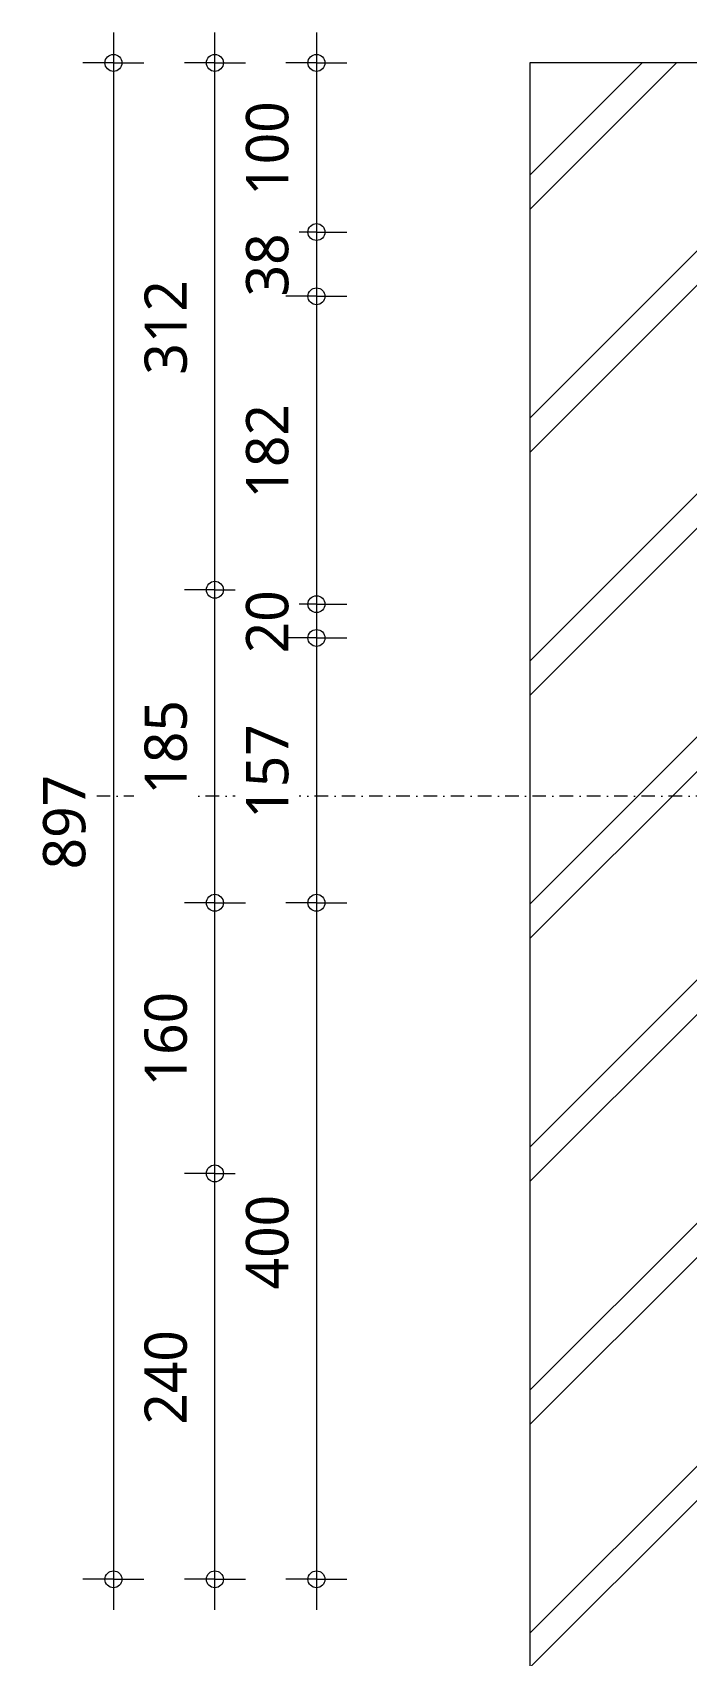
# Model space of a CAD drawing. Header units: millimetres. Extents: x 1789 to 13769, y 2055 to 27197.
# Drawn here: x 2096 to 2482, y 18900 to 19860 of the extents above; entities that cross this region are included whole.
import ezdxf

# ---------------------------------------------------------------- set-up
doc = ezdxf.new("R2010")
doc.units = ezdxf.units.MM
doc.linetypes.add('MV_stramien', pattern=[16, 8, -4, 0, -4])
for name, color, linetype, lineweight in [('A-ANNO-DIMS', 211, 'Continuous', 13), ('A-ANNO-DIMS-10', 211, 'Continuous', 13), ('A-DETL', 90, 'Continuous', 13), ('A-DETL-GENF', 92, 'Continuous', 18)]:
    doc.layers.add(name, color=color, linetype=linetype, lineweight=lineweight)
doc.styles.add('Segoe UI_2', font='segoeui.ttf', dxfattribs={"height": 25})
doc.dimstyles.new('2_5_mm_1', dxfattribs={"dimscale": 304.8, "dimtxt": 26.184099, "dimasz": 0.032808, "dimexe": 0.059055, "dimexo": 0.0625, "dimgap": 0.029528, "dimtad": 1, "dimdec": 0, "dimzin": 0, "dimdsep": 46, "dimtxsty": 'Segoe UI_2', "dimblk1": 'DOTBLANK', "dimblk2": 'DOTBLANK', "dimsah": 1, "dimcen": 0.09, "dimdle": 0.059055, "dimazin": 0, "dimtfac": 1, "dimtdec": 4, "dimtix": 1, "dimtmove": 0, "dimatfit": 3, "dimfxl": 0.059055, "dimfxlon": 1, "dimtvp": 1, "dimtfill": 1, "dimtolj": 1, "dimtzin": 0, "dimarcsym": 2})

# ---------------------------------------------------------------- blocks, each defined once
blk = doc.blocks.new('DIMBLOCK85-Details Restauratie 1-10')
at = {"layer": 'A-ANNO-DIMS-10'}
for p, q in [((2203.54, 19185.27), (2185.54, 19185.27)), ((2203.54, 18927.27), (2203.54, 19185.27)), ((2203.54, 19185.27), (2221.54, 19185.27)), ((2203.54, 18945.27), (2185.54, 18945.27)), ((2203.54, 18945.27), (2221.54, 18945.27))]:
    blk.add_line(p, q, dxfattribs=at)
for centre in [(2203.54, 19185.27), (2203.54, 18945.27)]:
    blk.add_circle(centre, 5, dxfattribs=at)
at = {"layer": 'A-ANNO-DIMS-10', "color": 0, "insert": (2161.92, 19036.71), "char_height": 25, "width": 68.5547, "attachment_point": 1, "rotation": 90, "line_spacing_factor": 1.142579, "style": 'Segoe UI_2', "bg_fill": 3, "box_fill_scale": 1.25, "bg_fill_color": 9, "bg_fill_true_color": 13158600, "bg_fill_transparency": 0}
blk.add_mtext('240', dxfattribs=at)
blk = doc.blocks.new('_DotBlank')
at = {"color": 0, "linetype": 'ByBlock', "lineweight": -2}
blk.add_line((-0.5, 0), (-1, 0), dxfattribs=at)
blk.add_circle((0, 0), 0.5, dxfattribs=at)
blk = doc.blocks.new('DIMBLOCK86-Details Restauratie 1-10')
at = {"layer": 'A-ANNO-DIMS-10'}
for p, q in [((2203.54, 19345.27), (2185.54, 19345.27)), ((2203.54, 19185.27), (2203.54, 19345.27)), ((2203.54, 19345.27), (2221.54, 19345.27)), ((2203.54, 19185.27), (2185.54, 19185.27)), ((2203.54, 19185.27), (2221.54, 19185.27))]:
    blk.add_line(p, q, dxfattribs=at)
for centre in [(2203.54, 19345.27), (2203.54, 19185.27)]:
    blk.add_circle(centre, 5, dxfattribs=at)
at = {"layer": 'A-ANNO-DIMS-10', "color": 0, "insert": (2161.92, 19236.71), "char_height": 25, "width": 68.5547, "attachment_point": 1, "rotation": 90, "line_spacing_factor": 1.142579, "style": 'Segoe UI_2', "bg_fill": 3, "box_fill_scale": 1.25, "bg_fill_color": 9, "bg_fill_true_color": 13158600, "bg_fill_transparency": 0}
blk.add_mtext('160', dxfattribs=at)
blk = doc.blocks.new('DIMBLOCK87-Details Restauratie 1-10')
at = {"layer": 'A-ANNO-DIMS-10'}
for p, q in [((2203.54, 19530.32), (2185.54, 19530.32)), ((2203.54, 19345.27), (2203.54, 19530.32)), ((2203.54, 19530.32), (2221.54, 19530.32)), ((2203.54, 19345.27), (2185.54, 19345.27)), ((2203.54, 19345.27), (2221.54, 19345.27))]:
    blk.add_line(p, q, dxfattribs=at)
for centre in [(2203.54, 19530.32), (2203.54, 19345.27)]:
    blk.add_circle(centre, 5, dxfattribs=at)
at = {"layer": 'A-ANNO-DIMS-10', "color": 0, "insert": (2161.92, 19409.23), "char_height": 25, "width": 68.5547, "attachment_point": 1, "rotation": 90, "line_spacing_factor": 1.142579, "style": 'Segoe UI_2', "bg_fill": 3, "box_fill_scale": 1.25, "bg_fill_color": 9, "bg_fill_true_color": 13158600, "bg_fill_transparency": 0}
blk.add_mtext('185', dxfattribs=at)
blk = doc.blocks.new('DIMBLOCK88-Details Restauratie 1-10')
at = {"layer": 'A-ANNO-DIMS-10'}
for p, q in [((2203.54, 19530.32), (2203.54, 19859.82)), ((2203.54, 19841.82), (2185.54, 19841.82)), ((2203.54, 19841.82), (2221.54, 19841.82)), ((2203.54, 19530.32), (2185.54, 19530.32)), ((2203.54, 19530.32), (2221.54, 19530.32))]:
    blk.add_line(p, q, dxfattribs=at)
for centre in [(2203.54, 19841.82), (2203.54, 19530.32)]:
    blk.add_circle(centre, 5, dxfattribs=at)
at = {"layer": 'A-ANNO-DIMS-10', "color": 0, "insert": (2161.92, 19657.51), "char_height": 25, "width": 68.5547, "attachment_point": 1, "rotation": 90, "line_spacing_factor": 1.142579, "style": 'Segoe UI_2', "bg_fill": 3, "box_fill_scale": 1.25, "bg_fill_color": 9, "bg_fill_true_color": 13158600, "bg_fill_transparency": 0}
blk.add_mtext('312', dxfattribs=at)
blk = doc.blocks.new('DIMBLOCK89-Details Restauratie 1-10')
at = {"layer": 'A-ANNO-DIMS-10'}
for p, q in [((2263.54, 19859.82), (2263.54, 19741.82)), ((2263.54, 19841.82), (2245.54, 19841.82)), ((2263.54, 19841.82), (2281.54, 19841.82)), ((2263.54, 19741.82), (2245.54, 19741.82)), ((2263.54, 19741.82), (2281.54, 19741.82))]:
    blk.add_line(p, q, dxfattribs=at)
for centre in [(2263.54, 19841.82), (2263.54, 19741.82)]:
    blk.add_circle(centre, 5, dxfattribs=at)
at = {"layer": 'A-ANNO-DIMS-10', "color": 0, "insert": (2221.92, 19763.26), "char_height": 25, "width": 68.5547, "attachment_point": 1, "rotation": 90, "line_spacing_factor": 1.142579, "style": 'Segoe UI_2', "bg_fill": 3, "box_fill_scale": 1.25, "bg_fill_color": 9, "bg_fill_true_color": 13158600, "bg_fill_transparency": 0}
blk.add_mtext('100', dxfattribs=at)
blk = doc.blocks.new('DIMBLOCK90-Details Restauratie 1-10')
at = {"layer": 'A-ANNO-DIMS-10'}
for p, q in [((2263.54, 19741.82), (2245.54, 19741.82)), ((2263.54, 19741.82), (2263.54, 19703.82)), ((2263.54, 19741.82), (2281.54, 19741.82)), ((2263.54, 19703.82), (2245.54, 19703.82)), ((2263.54, 19703.82), (2281.54, 19703.82))]:
    blk.add_line(p, q, dxfattribs=at)
for centre in [(2263.54, 19741.82), (2263.54, 19703.82)]:
    blk.add_circle(centre, 5, dxfattribs=at)
at = {"layer": 'A-ANNO-DIMS-10', "color": 0, "insert": (2221.92, 19703.78), "char_height": 25, "width": 45.7032, "attachment_point": 1, "rotation": 90, "line_spacing_factor": 1.142579, "style": 'Segoe UI_2', "bg_fill": 3, "box_fill_scale": 1.25, "bg_fill_color": 9, "bg_fill_true_color": 13158600, "bg_fill_transparency": 0}
blk.add_mtext('38', dxfattribs=at)
blk = doc.blocks.new('DIMBLOCK91-Details Restauratie 1-10')
at = {"layer": 'A-ANNO-DIMS-10'}
for p, q in [((2263.54, 19703.82), (2245.54, 19703.82)), ((2263.54, 19703.82), (2263.54, 19521.82)), ((2263.54, 19703.82), (2281.54, 19703.82)), ((2263.54, 19521.82), (2245.54, 19521.82)), ((2263.54, 19521.82), (2281.54, 19521.82))]:
    blk.add_line(p, q, dxfattribs=at)
for centre in [(2263.54, 19703.82), (2263.54, 19521.82)]:
    blk.add_circle(centre, 5, dxfattribs=at)
at = {"layer": 'A-ANNO-DIMS-10', "color": 0, "insert": (2221.92, 19584.26), "char_height": 25, "width": 68.5547, "attachment_point": 1, "rotation": 90, "line_spacing_factor": 1.142579, "style": 'Segoe UI_2', "bg_fill": 3, "box_fill_scale": 1.25, "bg_fill_color": 9, "bg_fill_true_color": 13158600, "bg_fill_transparency": 0}
blk.add_mtext('182', dxfattribs=at)
blk = doc.blocks.new('DIMBLOCK92-Details Restauratie 1-10')
at = {"layer": 'A-ANNO-DIMS-10'}
for p, q in [((2263.54, 19521.82), (2245.54, 19521.82)), ((2263.54, 19521.82), (2263.54, 19501.82)), ((2263.54, 19521.82), (2281.54, 19521.82)), ((2263.54, 19501.82), (2245.54, 19501.82)), ((2263.54, 19501.82), (2281.54, 19501.82))]:
    blk.add_line(p, q, dxfattribs=at)
for centre in [(2263.54, 19521.82), (2263.54, 19501.82)]:
    blk.add_circle(centre, 5, dxfattribs=at)
at = {"layer": 'A-ANNO-DIMS-10', "color": 0, "insert": (2221.92, 19492.78), "char_height": 25, "width": 45.7032, "attachment_point": 1, "rotation": 90, "line_spacing_factor": 1.142579, "style": 'Segoe UI_2', "bg_fill": 3, "box_fill_scale": 1.25, "bg_fill_color": 9, "bg_fill_true_color": 13158600, "bg_fill_transparency": 0}
blk.add_mtext('20', dxfattribs=at)
blk = doc.blocks.new('DIMBLOCK93-Details Restauratie 1-10')
at = {"layer": 'A-ANNO-DIMS-10'}
for p, q in [((2263.54, 19501.82), (2245.54, 19501.82)), ((2263.54, 19501.82), (2263.54, 19345.27)), ((2263.54, 19501.82), (2281.54, 19501.82)), ((2263.54, 19345.27), (2245.54, 19345.27)), ((2263.54, 19345.27), (2281.54, 19345.27))]:
    blk.add_line(p, q, dxfattribs=at)
for centre in [(2263.54, 19501.82), (2263.54, 19345.27)]:
    blk.add_circle(centre, 5, dxfattribs=at)
at = {"layer": 'A-ANNO-DIMS-10', "color": 0, "insert": (2221.92, 19394.98), "char_height": 25, "width": 68.5547, "attachment_point": 1, "rotation": 90, "line_spacing_factor": 1.142579, "style": 'Segoe UI_2', "bg_fill": 3, "box_fill_scale": 1.25, "bg_fill_color": 9, "bg_fill_true_color": 13158600, "bg_fill_transparency": 0}
blk.add_mtext('157', dxfattribs=at)
blk = doc.blocks.new('DIMBLOCK94-Details Restauratie 1-10')
at = {"layer": 'A-ANNO-DIMS-10'}
for p, q in [((2263.54, 19345.27), (2245.54, 19345.27)), ((2263.54, 19345.27), (2263.54, 18927.27)), ((2263.54, 19345.27), (2281.54, 19345.27)), ((2263.54, 18945.27), (2245.54, 18945.27)), ((2263.54, 18945.27), (2281.54, 18945.27))]:
    blk.add_line(p, q, dxfattribs=at)
for centre in [(2263.54, 19345.27), (2263.54, 18945.27)]:
    blk.add_circle(centre, 5, dxfattribs=at)
at = {"layer": 'A-ANNO-DIMS-10', "color": 0, "insert": (2221.92, 19116.71), "char_height": 25, "width": 68.5547, "attachment_point": 1, "rotation": 90, "line_spacing_factor": 1.142579, "style": 'Segoe UI_2', "bg_fill": 3, "box_fill_scale": 1.25, "bg_fill_color": 9, "bg_fill_true_color": 13158600, "bg_fill_transparency": 0}
blk.add_mtext('400', dxfattribs=at)
blk = doc.blocks.new('DIMBLOCK95-Details Restauratie 1-10')
at = {"layer": 'A-ANNO-DIMS-10'}
for p, q in [((2143.54, 19859.82), (2143.54, 18927.27)), ((2143.54, 19841.82), (2125.54, 19841.82)), ((2143.54, 19841.82), (2161.54, 19841.82)), ((2143.54, 18945.27), (2125.54, 18945.27)), ((2143.54, 18945.27), (2161.54, 18945.27))]:
    blk.add_line(p, q, dxfattribs=at)
for centre in [(2143.54, 19841.82), (2143.54, 18945.27)]:
    blk.add_circle(centre, 5, dxfattribs=at)
at = {"layer": 'A-ANNO-DIMS-10', "color": 0, "insert": (2101.92, 19364.98), "char_height": 25, "width": 68.5547, "attachment_point": 1, "rotation": 90, "line_spacing_factor": 1.142579, "style": 'Segoe UI_2', "bg_fill": 3, "box_fill_scale": 1.25, "bg_fill_color": 9, "bg_fill_true_color": 13158600, "bg_fill_transparency": 0}
blk.add_mtext('897', dxfattribs=at)

msp = doc.modelspace()

# ---------------------------------------------------------------- hatches: boundary and pattern name
at = {"layer": 'A-DETL-GENF', "lineweight": 13}
h = msp.add_hatch(dxfattribs=at)
h.set_pattern_fill('FP_25', color=57, style=0, pattern_type=2)
h.set_pattern_definition([(45, (0, 0), (-71.84205, 71.84205), []), (45, (20.32, 0), (-71.84205, 71.84205), [])])
h.paths.add_polyline_path([(2389.75, 18531.27), (2489.75, 18531.27), (2489.75, 19741.82), (2830.25, 19741.82), (2830.25, 19521.82), (2930.25, 19521.82), (2930.25, 19841.82), (2389.75, 19841.82), (2389.75, 18623.51)])
h.paths.add_polyline_path([(2830.25, 18536.27), (2930.25, 18536.27), (2930.25, 19501.82), (2830.25, 19501.82), (2830.25, 19058.49)])

# ---------------------------------------------------------------- linework, layer by layer
at = {"layer": 'A-DETL', "lineweight": 18}
for p, q in [((2930.25, 19841.82), (2389.75, 19841.82)), ((2389.75, 19841.82), (2389.75, 18531.27))]:
    msp.add_line(p, q, dxfattribs=at)
at = {"layer": 'A-DETL', "linetype": 'MV_stramien', "lineweight": 18}
msp.add_line((8130.84, 19408.32), (2098.95, 19408.32), dxfattribs=at)

# ---------------------------------------------------------------- dimensions: what is measured, and where the dimension line sits
at = {"layer": 'A-ANNO-DIMS'}
dim = msp.add_linear_dim(base=(2203.54, 19185.27), p1=(2221.54, 18945.27), p2=(2221.54, 19185.27), angle=90, dimstyle='2_5_mm_1', override={"dimpost": '<>', "dimfxl": 240}, dxfattribs=at)
dim.commit()
dim.dimension.update_dxf_attribs({"geometry": 'DIMBLOCK85-Details Restauratie 1-10', "text_midpoint": (2181.61, 19065.27)})

# ---------------------------------------------------------------- next in the draw order: dimensions: what is measured, and where the dimension line sits
dim = msp.add_linear_dim(base=(2203.54, 19345.27), p1=(2221.54, 19185.27), p2=(2221.54, 19345.27), angle=90, dimstyle='2_5_mm_1', override={"dimpost": '<>', "dimfxl": 160}, dxfattribs=at)
dim.commit()
dim.dimension.update_dxf_attribs({"geometry": 'DIMBLOCK86-Details Restauratie 1-10', "text_midpoint": (2181.54, 19265.27)})

# ---------------------------------------------------------------- next in the draw order: dimensions: what is measured, and where the dimension line sits
dim = msp.add_linear_dim(base=(2203.54, 19530.32), p1=(2221.54, 19345.27), p2=(2221.54, 19530.32), angle=90, dimstyle='2_5_mm_1', override={"dimpost": '<>', "dimfxl": 185.049036}, dxfattribs=at)
dim.commit()
dim.dimension.update_dxf_attribs({"geometry": 'DIMBLOCK87-Details Restauratie 1-10', "text_midpoint": (2181.54, 19437.8)})

# ---------------------------------------------------------------- next in the draw order: dimensions: what is measured, and where the dimension line sits
dim = msp.add_linear_dim(base=(2203.53705, 19841.82204), p1=(2221.53705, 19530.32203), p2=(2221.53705, 19841.82204), angle=90, dimstyle='2_5_mm_1', override={"dimpost": '<>', "dimfxl": 311.500006}, dxfattribs=at)
dim.commit()
dim.dimension.update_dxf_attribs({"geometry": 'DIMBLOCK88-Details Restauratie 1-10', "text_midpoint": (2181.54019, 19686.07204)})

# ---------------------------------------------------------------- next in the draw order: dimensions: what is measured, and where the dimension line sits
for base, p1, p2, override, picture, middle in [((2143.54, 18945.27), (2161.54, 19841.82), (2161.54, 18945.27), {"dimpost": '<>', "dimfxl": 896.549042}, 'DIMBLOCK95-Details Restauratie 1-10', (2121.61, 19393.55)), ((2263.54, 19741.82), (2281.54, 19841.82), (2281.54, 19741.82), {"dimpost": '<>', "dimfxl": 100}, 'DIMBLOCK89-Details Restauratie 1-10', (2241.54, 19791.82))]:
    dim = msp.add_linear_dim(base=base, p1=p1, p2=p2, angle=90, dimstyle='2_5_mm_1', override=override, dxfattribs=at)
    dim.commit()
    dim.dimension.update_dxf_attribs({"geometry": picture, "text_midpoint": middle})

# ---------------------------------------------------------------- next in the draw order: dimensions: what is measured, and where the dimension line sits
dim = msp.add_linear_dim(base=(2263.54, 19703.82), p1=(2281.54, 19741.82), p2=(2281.54, 19703.82), angle=90, dimstyle='2_5_mm_1', override={"dimpost": '<>', "dimfxl": 38}, dxfattribs=at)
dim.commit()
dim.dimension.update_dxf_attribs({"geometry": 'DIMBLOCK90-Details Restauratie 1-10', "text_midpoint": (2241.61, 19722.82)})

# ---------------------------------------------------------------- next in the draw order: dimensions: what is measured, and where the dimension line sits
dim = msp.add_linear_dim(base=(2263.54, 19521.82), p1=(2281.54, 19703.82), p2=(2281.54, 19521.82), angle=90, dimstyle='2_5_mm_1', override={"dimpost": '<>', "dimfxl": 182}, dxfattribs=at)
dim.commit()
dim.dimension.update_dxf_attribs({"geometry": 'DIMBLOCK91-Details Restauratie 1-10', "text_midpoint": (2241.56, 19612.82)})

# ---------------------------------------------------------------- next in the draw order: dimensions: what is measured, and where the dimension line sits
dim = msp.add_linear_dim(base=(2263.54, 19501.82), p1=(2281.54, 19521.82), p2=(2281.54, 19501.82), angle=90, dimstyle='2_5_mm_1', override={"dimpost": '<>', "dimfxl": 20}, dxfattribs=at)
dim.commit()
dim.dimension.update_dxf_attribs({"geometry": 'DIMBLOCK92-Details Restauratie 1-10', "text_midpoint": (2241.61, 19511.82)})

# ---------------------------------------------------------------- next in the draw order: dimensions: what is measured, and where the dimension line sits
dim = msp.add_linear_dim(base=(2263.54, 19345.27), p1=(2281.54, 19501.82), p2=(2281.54, 19345.27), angle=90, dimstyle='2_5_mm_1', override={"dimpost": '<>', "dimfxl": 156.549042}, dxfattribs=at)
dim.commit()
dim.dimension.update_dxf_attribs({"geometry": 'DIMBLOCK93-Details Restauratie 1-10', "text_midpoint": (2241.54, 19423.55)})

# ---------------------------------------------------------------- next in the draw order: dimensions: what is measured, and where the dimension line sits
dim = msp.add_linear_dim(base=(2263.54, 18945.27), p1=(2281.54, 19345.27), p2=(2281.54, 18945.27), angle=90, dimstyle='2_5_mm_1', override={"dimpost": '<>', "dimfxl": 400}, dxfattribs=at)
dim.commit()
dim.dimension.update_dxf_attribs({"geometry": 'DIMBLOCK94-Details Restauratie 1-10', "text_midpoint": (2241.61, 19145.27)})

doc.saveas('drawing.dxf')
